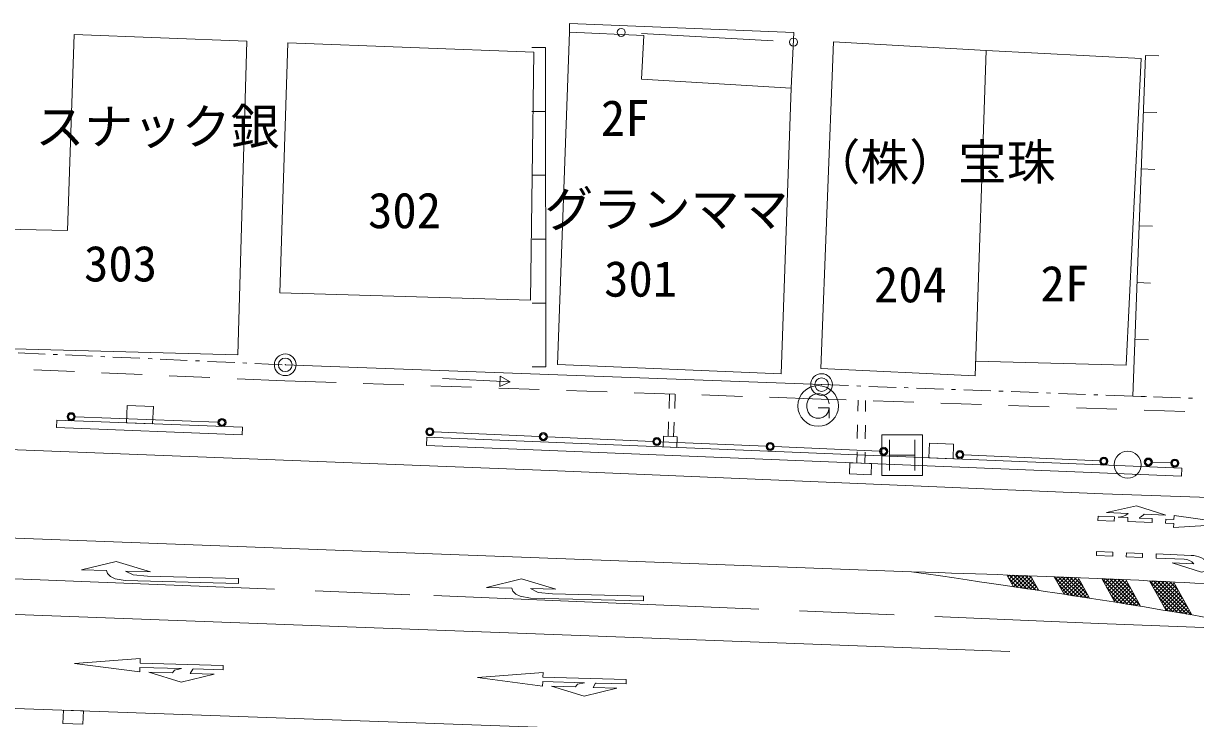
# Model space of a CAD drawing. Units: millimetres, scale not verified. Extents: x 40000 to 680000, y 20000 to 380000.
# Drawn here: x 483633 to 526882, y 262220 to 287869 of the extents above; entities that cross this region are included whole.
import ezdxf
from ezdxf.enums import TextEntityAlignment as Align

# ---------------------------------------------------------------- set-up
doc = ezdxf.new("R2010")
doc.units = ezdxf.units.MM
doc.header["$LTSCALE"] = 1000
doc.header["$PDMODE"] = 32
doc.header["$PDSIZE"] = 500
doc.linetypes.add('CHAIN', pattern=[18.5, 12, -1.5, 3.5, -1.5])
for name, color, linetype, lineweight in [('M-BGD', 7, 'Continuous', 13), ('M-BGD-EXST', 7, 'Continuous', 13), ('M-BMK', 2, 'CHAIN', 13), ('M-BMK-OTRS', 5, 'Continuous', 13), ('M-BMK-ROW', 30, 'Continuous', 13), ('M-STR-STRC', 7, 'Continuous', 13)]:
    doc.layers.add(name, color=color, linetype=linetype, lineweight=lineweight)
doc.layers.add('M-BMK-HTXT', color=7, linetype='Continuous')
doc.styles.add('ＭＳ ゴシック', font='')
doc.styles.get('ＭＳ ゴシック').set_extended_font_data('MS Gothic')

msp = doc.modelspace()

# ---------------------------------------------------------------- linework, layer by layer
at = {"layer": 'M-BGD'}
for p, q in [((506439, 287496), (511298, 287223)), ((502893, 286978), (502393, 286978)), ((502893, 286978), (502908, 275197)), ((524567, 274117), (525030, 286691)), ((525030, 286691), (525530, 286673)), ((525030, 286691), (525530, 286673)), ((502896, 284622), (502396, 284621)), ((524953, 284596), (525453, 284577)), ((524876, 282500), (525376, 282482)), ((502899, 282266), (502399, 282265)), ((524799, 280404), (525299, 280386)), ((502902, 279909), (502402, 279909)), ((524722, 278309), (525221, 278290)), ((502905, 277553), (502405, 277553)), ((524644, 276213), (525144, 276195)), ((484020, 275090), (485518, 275024)), ((493293, 275273), (513083, 274543)), ((502908, 275197), (502408, 275196)), ((502908, 275197), (502408, 275196)), ((486518, 274980), (488016, 274913)), ((489015, 274869), (490514, 274802)), ((491513, 274758), (493275, 274679)), ((493275, 274679), (495173, 274615)), ((499093, 274762), (501590, 274647)), ((501207, 274477), (501224, 274851)), ((501590, 274647), (501207, 274477)), ((501224, 274851), (501590, 274647)), ((496172, 274581), (497671, 274531)), ((498671, 274497), (500170, 274446)), ((501169, 274413), (502668, 274362)), ((503668, 274328), (505167, 274277)), ((506166, 274244), (507666, 274193)), ((507456, 273666), (507472, 274199)), ((507686, 274192), (507664, 273658)), ((508665, 274159), (510164, 274108)), ((511164, 274075), (513062, 274010)), ((513062, 274010), (513988, 273979)), ((514420, 273557), (514429, 273964)), ((514709, 273954), (514704, 273546)), ((514987, 273944), (516487, 273893)), ((517486, 273859), (518985, 273808)), ((519985, 273773), (521484, 273722)), ((524567, 274117), (525067, 274099)), ((485545, 273351), (490808, 273153)), ((522483, 273688), (523982, 273636)), ((524982, 273602), (526481, 273551)), ((507424, 272632), (507440, 273166)), ((507644, 273158), (507623, 272624)), ((514400, 272557), (514410, 273057)), ((514698, 273046), (514692, 272546)), ((498779, 272794), (502665, 272627)), ((502965, 272614), (506852, 272446)), ((515310, 271187), (515310, 272687)), ((515310, 272687), (516810, 272687)), ((515591, 272500), (515591, 271375)), ((516529, 272500), (516529, 271375)), ((516810, 272687), (516810, 271187)), ((507151, 272433), (511038, 272266)), ((511338, 272253), (515224, 272085)), ((514382, 271651), (514390, 272057)), ((514686, 272046), (514681, 271639)), ((515591, 271937), (516529, 271937)), ((518337, 271952), (523347, 271724)), ((525291, 271678), (525970, 271650)), ((516810, 271187), (515310, 271187))]:
    msp.add_line(p, q, dxfattribs=at)
for points in [[(503784, 287547), (506520, 287418), (506440, 285810), (511961, 285485), (512065, 287531), (503787, 287869)], [(482810, 275869), (491538, 275647), (491870, 287220), (485499, 287460), (485262, 280230), (482945, 280277)], [(513527, 287187), (513057, 275142), (518747, 274861), (519157, 286872)], [(502468, 286803), (502343, 277657), (493088, 277930), (493385, 287157)], [(487430, 273135), (488400, 273096), (488426, 273736), (487455, 273774)], [(484864, 273236), (491715, 272966), (491704, 272686), (484853, 272956)], [(498516, 272601), (526377, 271462), (526364, 271161), (498504, 272300)], [(507237, 272244), (507739, 272224), (507755, 272619), (507254, 272639)], [(517040, 271844), (517933, 271807), (517955, 272350), (517062, 272387)], [(514129, 271661), (514924, 271629), (514907, 271213), (514112, 271246)], [(485085, 262040), (485826, 262010), (485846, 262502), (485105, 262531)]]:
    msp.add_lwpolyline(points, close=True, dxfattribs=at)
for points in [[(503784, 287547), (503340, 275285), (511593, 274946), (511961, 285485)], [(519157, 286872), (524876, 286581), (524326, 275261), (518766, 275408)]]:
    msp.add_lwpolyline(points, dxfattribs=at)
for centre, radius in [((505690, 287538), 150), ((512047, 287180), 150), ((485395, 273357), 150), ((485395, 273357), 120), ((485395, 273357), 100), ((490958, 273147), 150), ((490958, 273147), 120), ((490958, 273147), 100), ((498629, 272801), 150), ((498629, 272801), 120), ((498629, 272801), 100), ((502815, 272620), 150), ((502815, 272620), 120), ((502815, 272620), 100), ((507002, 272440), 150), ((507002, 272440), 120), ((507002, 272440), 100), ((511188, 272259), 150), ((511188, 272259), 120), ((511188, 272259), 100), ((515374, 272078), 150), ((515374, 272078), 120), ((515374, 272078), 100), ((518187, 271959), 150), ((518187, 271959), 120), ((518187, 271959), 100), ((524375, 271588), 500), ((523496, 271717), 150), ((523496, 271717), 120), ((523496, 271717), 100), ((525141, 271684), 150), ((525141, 271684), 120), ((525141, 271684), 100), ((526120, 271644), 150), ((526120, 271644), 120), ((526120, 271644), 100)]:
    msp.add_circle(centre, radius, dxfattribs=at)
at = {"layer": 'M-BGD-EXST'}
for p, q in [((512882, 274205), (512769, 274167)), ((513032, 274205), (512882, 274205)), ((513144, 274167), (513032, 274205)), ((512582, 273980), (512544, 273830)), ((512544, 273830), (512544, 273680)), ((512657, 274092), (512582, 273980)), ((512769, 274167), (512657, 274092)), ((513257, 274092), (513144, 274167)), ((513332, 273980), (513257, 274092)), ((513369, 273830), (513332, 273980)), ((512544, 273680), (512582, 273530)), ((512582, 273530), (512657, 273417)), ((512657, 273417), (512769, 273342)), ((512769, 273342), (512882, 273305)), ((512957, 273680), (513369, 273680)), ((513032, 273305), (513144, 273342)), ((513144, 273342), (513257, 273417)), ((513257, 273417), (513332, 273530)), ((513332, 273530), (513369, 273680)), ((513369, 273680), (513369, 273305)), ((512882, 273305), (513032, 273305))]:
    msp.add_line(p, q, dxfattribs=at)
msp.add_circle((512957, 273755), 750, dxfattribs=at)
at = {"layer": 'M-BMK'}
msp.add_lwpolyline([(169310, 269379), (269349, 270075), (369405, 270299), (406815, 270298), (413439, 270300), (416919, 270118), (424638, 269822), (439411, 269246), (455175, 268553), (469337, 268024), (480908, 267470), (498774, 266755), (523303, 265730), (545040, 264862), (558329, 264286), (569318, 263850)], dxfattribs=at)
at = {"layer": 'M-BMK-OTRS'}
for points in [[(569502, 268738), (534150, 270145), (523456, 270514), (503039, 271372), (468527, 272711), (446841, 273409), (435565, 273906), (425909, 274184), (424004, 274823), (422984, 275423), (421420, 277056), (420385, 278807), (419485, 281423), (418958, 283615)], [(422527, 244611), (422768, 245573), (424067, 249657), (425571, 253286), (426525, 255195), (427598, 256924), (428975, 258504), (429834, 259475), (432268, 261194), (433762, 261887), (435555, 262511), (437151, 262912), (440396, 263617), (443963, 263968), (447528, 264106), (455756, 263725), (471623, 263011), (514632, 261470)]]:
    msp.add_lwpolyline(points, dxfattribs=at)
at = {"layer": 'M-BMK-ROW'}
for p, q in [((483436, 275714), (484435, 275670)), ((484734, 275656), (484884, 275650)), ((485184, 275636), (486183, 275591)), ((486483, 275578), (486633, 275571)), ((486932, 275558), (487931, 275513)), ((488231, 275500), (488381, 275493)), ((488681, 275480), (489680, 275435)), ((489979, 275422), (490129, 275415)), ((490429, 275401), (491428, 275357)), ((491727, 275343), (491877, 275337)), ((492177, 275323), (493176, 275278)), ((513083, 274543), (514082, 274506)), ((514382, 274495), (514532, 274489)), ((514832, 274478), (515831, 274441)), ((516131, 274430), (516281, 274425)), ((516581, 274413), (517580, 274376)), ((517880, 274365), (518030, 274360)), ((518329, 274349), (519329, 274312)), ((519629, 274300), (519778, 274295)), ((520078, 274284), (521078, 274247)), ((521377, 274236), (521527, 274230)), ((521827, 274219), (522826, 274182)), ((523126, 274171), (523276, 274165)), ((523576, 274154), (524575, 274117)), ((524875, 274106), (525025, 274100)), ((525325, 274089), (526324, 274052)), ((526624, 274041), (526774, 274036))]:
    msp.add_line(p, q, dxfattribs=at)
for centre in [(493293, 275273), (513083, 274543)]:
    msp.add_circle(centre, 400, dxfattribs=at)
for p in [(493293, 275273), (513083, 274543)]:
    msp.add_point(p, dxfattribs=at)
at = {"layer": 'M-STR-STRC'}
for p, q in [((439691, 270496), (516398, 267640)), ((523287, 269683), (523280, 269533)), ((525285, 269600), (524798, 269620)), ((525791, 269729), (524991, 269763)), ((525778, 269430), (525784, 269580)), ((526084, 269567), (525784, 269580)), ((526090, 269717), (526084, 269567)), ((526078, 269417), (525778, 269430)), ((526072, 269267), (526078, 269417)), ((523225, 268234), (523231, 268384)), ((523824, 268209), (523225, 268234)), ((523231, 268384), (523830, 268359)), ((524923, 268164), (524324, 268188)), ((524330, 268338), (524929, 268314)), ((525429, 268293), (526714, 268240)), ((485775, 267705), (487060, 268021)), ((487060, 268021), (488326, 267640)), ((526465, 268100), (525423, 268143)), ((520033, 264690), (440331, 267658)), ((485775, 267705), (486703, 267682)), ((486703, 267682), (486738, 267567)), ((486738, 267567), (486846, 267463)), ((486846, 267463), (487015, 267381)), ((487015, 267381), (487390, 267316)), ((491564, 267209), (487390, 267316)), ((487399, 267664), (487676, 267525)), ((487399, 267664), (488326, 267640)), ((487676, 267525), (488206, 267469)), ((491568, 267383), (488206, 267469)), ((491568, 267383), (491564, 267209)), ((500725, 267057), (502010, 267372)), ((502010, 267372), (503276, 266992)), ((519919, 267518), (520159, 267086)), ((519957, 267449), (520022, 267514)), ((520325, 267061), (519983, 267404)), ((520008, 267358), (520158, 267509)), ((520491, 267036), (520013, 267514)), ((520058, 267268), (520295, 267504)), ((520109, 267177), (520431, 267499)), ((520159, 267086), (520568, 267494)), ((520657, 267012), (520160, 267509)), ((520282, 267067), (520704, 267490)), ((520824, 266987), (520307, 267504)), ((520405, 267049), (520812, 267455)), ((520990, 266962), (520453, 267498)), ((520528, 267031), (520862, 267364)), ((521028, 267065), (520600, 267493)), ((520852, 267383), (520747, 267488)), ((520794, 267486), (521094, 266947)), ((521670, 267454), (522030, 266806)), ((522371, 266754), (521670, 267454)), ((521721, 267363), (521806, 267449)), ((521771, 267272), (521943, 267443)), ((522538, 266728), (521817, 267448)), ((521822, 267181), (522079, 267438)), ((521872, 267090), (522215, 267433)), ((521923, 266999), (522351, 267427)), ((522705, 266702), (521965, 267442)), ((521973, 266908), (522487, 267422)), ((522024, 266817), (522575, 267369)), ((522872, 266677), (522112, 267437)), ((522892, 266797), (522259, 267431)), ((522716, 267115), (522406, 267425)), ((522547, 267420), (522968, 266662)), ((523425, 267384), (523907, 266514)), ((524369, 266440), (523425, 267384)), ((523475, 267293), (523560, 267378)), ((523526, 267202), (523696, 267372)), ((524538, 266412), (523573, 267377)), ((523576, 267111), (523831, 267366)), ((523627, 267020), (523967, 267360)), ((523677, 266929), (524102, 267354)), ((524706, 266385), (523721, 267371)), ((523728, 266838), (524238, 267348)), ((523778, 266747), (524330, 267299)), ((524823, 266409), (523869, 267364)), ((524647, 266727), (524016, 267358)), ((524471, 267045), (524164, 267351)), ((524304, 267345), (524850, 266362)), ((525185, 267304), (525795, 266205)), ((526384, 266104), (525185, 267304)), ((525235, 267213), (525319, 267298)), ((525285, 267122), (525454, 267291)), ((526555, 266075), (525333, 267297)), ((525336, 267031), (525589, 267284)), ((526725, 266046), (525482, 267290)), ((526583, 266330), (525631, 267282)), ((500725, 267057), (501653, 267033)), ((501653, 267033), (501688, 266918)), ((501688, 266918), (501796, 266814)), ((502348, 267015), (502625, 266877)), ((502348, 267015), (503276, 266992)), ((502625, 266877), (503156, 266821)), ((520652, 267012), (520913, 267274)), ((520775, 266994), (520963, 267183)), ((520898, 266976), (521014, 267092)), ((521021, 266958), (521064, 267001)), ((522204, 266779), (521847, 267136)), ((522137, 266789), (522626, 267278)), ((522260, 266771), (522676, 267187)), ((522382, 266752), (522727, 267096)), ((522505, 266733), (522777, 267005)), ((522628, 266714), (522828, 266914)), ((524200, 266467), (523601, 267066)), ((523829, 266656), (524380, 267208)), ((523879, 266565), (524431, 267117)), ((523961, 266506), (524481, 267026)), ((524083, 266486), (524532, 266935)), ((526214, 266133), (525361, 266986)), ((525386, 266940), (525724, 267278)), ((525437, 266850), (525859, 267271)), ((525487, 266759), (525994, 267265)), ((525538, 266668), (526089, 267219)), ((525588, 266577), (526140, 267128)), ((525639, 266486), (526190, 267037)), ((525689, 266395), (526241, 266946)), ((525740, 266304), (526291, 266855)), ((526407, 266648), (525779, 267275)), ((526230, 266966), (525928, 267268)), ((526066, 267261), (526742, 266043)), ((501796, 266814), (501965, 266732)), ((501965, 266732), (502340, 266667)), ((506514, 266561), (502340, 266667)), ((506518, 266735), (503156, 266821)), ((506518, 266735), (506514, 266561)), ((522036, 266805), (522023, 266818)), ((522750, 266695), (522878, 266823)), ((522873, 266677), (522929, 266732)), ((524031, 266494), (523778, 266748)), ((524204, 266466), (524582, 266844)), ((524326, 266447), (524633, 266753)), ((524448, 266427), (524683, 266662)), ((524570, 266407), (524734, 266571)), ((524691, 266388), (524784, 266480)), ((526043, 266162), (525537, 266669)), ((525790, 266213), (526342, 266765)), ((525905, 266186), (526392, 266674)), ((526026, 266165), (526443, 266583)), ((526146, 266145), (526493, 266492)), ((524813, 266368), (524835, 266389)), ((525873, 266191), (525714, 266351)), ((526267, 266124), (526544, 266401)), ((526388, 266104), (526594, 266310)), ((526509, 266083), (526645, 266219)), ((526630, 266063), (526695, 266128)), ((487939, 264433), (485519, 264253)), ((485519, 264253), (487925, 263939)), ((487934, 264268), (487939, 264433)), ((487934, 264268), (491005, 264183)), ((487925, 263939), (487930, 264104)), ((487930, 264104), (489465, 264061)), ((488254, 263930), (489451, 263568)), ((488254, 263930), (489132, 263906)), ((489132, 263906), (489205, 264005)), ((489205, 264005), (489465, 264061)), ((489451, 263568), (490667, 263863)), ((489790, 263887), (489878, 264045)), ((489790, 263887), (490667, 263863)), ((489878, 264045), (489904, 264049)), ((489904, 264049), (491001, 264018)), ((491001, 264018), (491005, 264183)), ((502805, 263914), (500385, 263735)), ((502800, 263750), (502805, 263914)), ((500385, 263735), (502791, 263421)), ((502791, 263421), (502795, 263585)), ((502795, 263585), (504331, 263543)), ((502800, 263750), (505871, 263664)), ((503120, 263412), (504317, 263049)), ((503120, 263412), (503997, 263387)), ((503997, 263387), (504071, 263487)), ((504071, 263487), (504331, 263543)), ((504656, 263369), (504744, 263526)), ((504744, 263526), (504770, 263530)), ((504770, 263530), (505867, 263500)), ((505867, 263500), (505871, 263664)), ((504317, 263049), (505533, 263345)), ((504656, 263369), (505533, 263345))]:
    msp.add_line(p, q, dxfattribs=at)
for points in [[(525791, 269729), (524704, 270075), (523593, 269821), (524392, 269787)], [(524379, 269488), (524386, 269638), (524029, 269652)], [(524379, 269488), (525279, 269450), (525285, 269600), (524798, 269620)], [(526072, 269267), (528279, 269401), (526090, 269717)], [(526465, 268100), (525423, 268143), (525429, 268293), (526714, 268240)], [(528214, 267878), (527103, 267623), (526016, 267968), (526815, 267935)]]:
    msp.add_lwpolyline(points, dxfattribs=at)
for points in [[(523886, 269658), (523880, 269508), (523280, 269533), (523287, 269683)], [(523824, 268209), (523830, 268359), (523231, 268384), (523225, 268234)], [(524923, 268164), (524929, 268314), (524330, 268338), (524324, 268188)]]:
    msp.add_lwpolyline(points, close=True, dxfattribs=at)
for centre, radius, start, end in [((524050, 270152), 500, 267.6287, 313.2017), ((524307, 270492), 1000, 299.417, 313.2017), ((526673, 267241), 1000, 42.0633, 87.6363), ((526444, 267600), 500, 42.0633, 87.6363)]:
    msp.add_arc(centre, radius, start, end, dxfattribs=at)
for points in [[(558203, 262812), (553351, 263787), (552105, 264039), (548185, 264770), (544357, 265484), (542235, 266046), (538369, 266516), (534364, 267003), (532090, 266945), (528061, 267158), (523508, 267399), (522048, 267445), (516398, 267640)], [(516398, 267640), (522397, 266755), (523977, 266539), (528809, 265682), (532498, 265027), (534514, 264346), (538232, 263888), (542078, 263413), (544261, 263437), (548130, 263227), (552062, 263014), (553330, 262973), (558203, 262812)]]:
    msp.add_open_spline(points, degree=3, knots=[0, 0, 0, 0, 1, 1, 1, 2, 2, 2, 3, 3, 3, 4, 4, 4, 4], dxfattribs=at)

# ---------------------------------------------------------------- texts
at = {"layer": 'M-BGD', "style": 'ＭＳ ゴシック'}
for s, p in [('2F', (505835, 284381)), ('スナック銀', (488578, 284061)), ('（株）宝珠', (517214, 282758)), ('グランママ', (507355, 281023)), ('2F', (522057, 278270))]:
    msp.add_text(s, height=1320, dxfattribs=at).set_placement(p, align=Align.MIDDLE_CENTER)
at = {"layer": 'M-BMK-HTXT', "style": 'ＭＳ ゴシック'}
for s, p in [('302', (497696, 279916)), ('303', (487216, 277953)), ('301', (506406, 277392)), ('204', (516361, 277182))]:
    msp.add_text(s, height=1320, dxfattribs=at).set_placement(p, align=Align.BOTTOM_CENTER)

doc.saveas('drawing.dxf')
